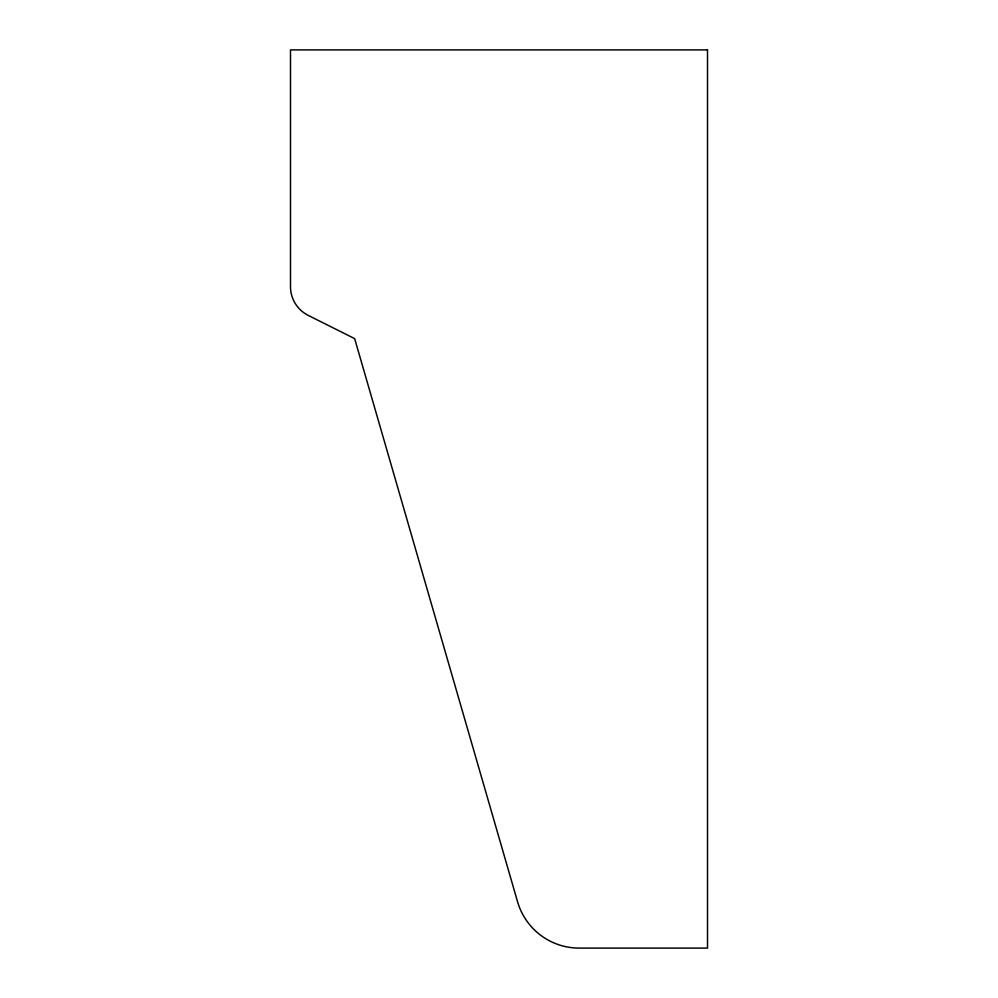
<?xml version="1.0" encoding="UTF-8"?>
<svg xmlns="http://www.w3.org/2000/svg" width="998" height="998" viewBox="0 0 998 998"><rect width="100%" height="100%" fill="white"/><g stroke="black" fill="none" stroke-linecap="round" stroke-linejoin="round"><path stroke-width="1.5" d="M707.507 49.9L290.493 49.9L290.493 286.7A32.073 32.073 0 0 0 308.22 315.393L354.652 338.609L517.563 901.768A64.159 64.159 0 0 0 579.202 948.1L707.507 948.1L707.507 49.9"/></g></svg>
